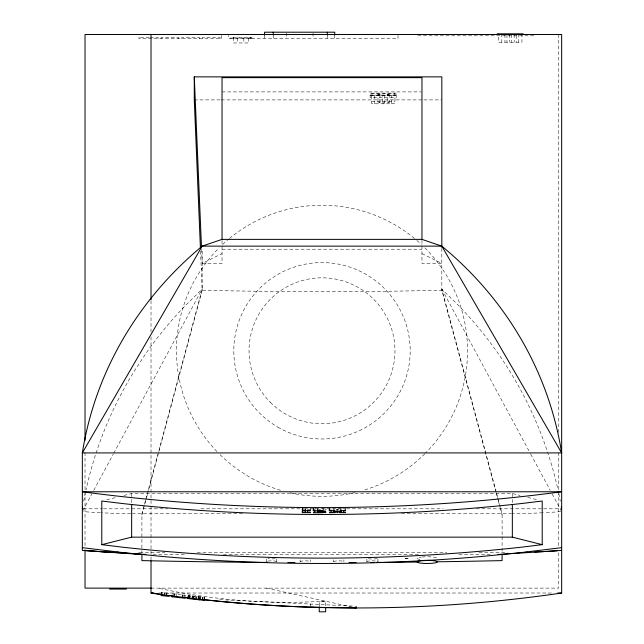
<?xml version="1.0" encoding="UTF-8"?>
<svg xmlns="http://www.w3.org/2000/svg" width="644" height="644" viewBox="0 0 644 644"><rect width="100%" height="100%" fill="white"/><g stroke="black" fill="none" stroke-linecap="round" stroke-linejoin="round"><path stroke-width="0.48" stroke-dasharray="3.22 2.42" d="M310.577 606.358L310.641 604.056L310.553 607.131M356.333 607.96L356.422 606.27L219.274 599.628M161.314 594.026L161.483 592.504L169.517 593.406L169.259 595.684M161.451 594.806L161.708 592.528M161.781 594.847L162.03 592.569M164.051 595.096L164.252 592.818M164.188 595.112L164.437 592.842M166.305 595.354L166.555 593.076M166.393 595.362L166.724 593.092M173.743 596.183L173.977 593.905M174.017 596.215L174.266 593.937M174.105 596.223L174.363 593.953M176.198 596.465L176.456 594.187M182.115 597.125L182.373 594.847M182.461 597.165L182.711 594.887M182.912 597.213L183.17 594.935M184.216 598.131L184.554 595.096M185.182 596.698L185.351 595.185L172.246 593.712M187.984 597.012L188.153 595.499L204.559 597.342L204.301 599.612M188.12 597.028L188.29 595.515M188.33 597.052L188.499 595.539M189.513 597.954L189.771 595.676M189.674 597.97L189.924 595.7M189.787 597.986L190.044 595.708M189.875 597.994L190.133 595.724M191.888 598.992L192.226 595.958M192.178 599.025L192.524 595.99M192.548 599.065L192.886 596.03M193.385 599.153L193.723 596.127M193.619 599.186L193.957 596.151M193.796 599.202L194.134 596.167M195.398 598.614L195.647 596.336M196.066 598.687L196.299 596.408M196.718 598.759L196.967 596.489M198.296 598.944L198.553 596.666M198.457 598.96L198.714 596.682M198.674 598.984L198.932 596.706M199.592 598.316L199.761 596.803M199.825 599.113L200.075 596.835M200.348 596.867L200.091 599.145L200.437 596.875M202.28 599.387L202.538 597.109M202.578 599.419L202.828 597.141M203.907 599.572L204.164 597.294M204.124 599.596L204.381 597.318M145.544 500.211L141.905 513.767L141.905 552.665L165.049 552.624M145.802 499.245L202.176 289.1L186.849 304.081A389.298 384.613 0 0 0 146.124 353.113L134.435 370.847A389.298 384.613 0 0 0 86.014 489.915M141.905 514.959L144.506 505.274M144.763 504.3L146.325 498.496M146.582 497.522L148.402 490.744M148.659 489.778L202.176 290.283L202.176 249.027M82.818 510.66L91.859 493.892M93.758 490.358L113.255 454.165M113.73 453.287L202.176 289.1M201.58 249.405L202.176 263.444L222.035 253.607M339.485 508.832L337.359 509.332L335.178 508.824M106.598 499.808L116.234 497.385M123.938 495.445L131.65 493.513L512.35 493.513L520.054 495.445M305.296 509.412L304.54 509.468M325.107 509.541L326.267 509.235L325.631 508.76M371.403 94.966L374.784 95.489L391.576 95.489L394.957 94.966M391.576 103.797L394.957 103.273L394.957 93.308L371.403 93.308L371.403 103.273L374.784 103.797L391.576 103.797L391.576 95.489M314.892 509.436L315.278 507.955M417.739 35.79L535.478 35.79M149.303 37.473L140.472 37.473L140.472 38.745M150.285 37.473L158.134 37.473L158.134 38.745M222.035 91.899L420.959 91.899M377.948 94.853L379.968 94.853M387.165 94.869L389.177 94.869M370.099 95.046L396.221 95.046M370.099 95.618L396.221 95.618M194.279 99.901L220.232 99.901M221.23 99.901L422.858 99.901M423.857 99.901L441.824 99.901M371.403 101.615L394.957 101.615M377.948 102.187L379.968 102.187M387.165 102.203L389.177 102.203M382.359 102.895L384.379 102.895M222.035 249.212L421.957 249.212M202.176 263.444L222.035 263.444L222.035 239.375M83.35 508.808L102.444 508.808M103.451 508.808L167.754 508.808M200.92 508.808L303.413 508.808M304.411 508.808L341.594 508.808M342.6 508.808L345.611 508.808M346.617 508.808L443.08 508.808M476.238 508.808L542.562 508.808M543.568 508.808L560.65 508.808M317.387 509.452L324.141 509.098L322.064 508.768M242.514 513.767L141.905 513.767A127.915 19.787 0 0 1 132.463 513.727M401.478 513.767L502.095 513.767A127.915 19.787 0 0 0 511.537 513.727M197.241 552.624L446.759 552.624M478.951 552.624L502.095 552.624A127.915 19.787 0 0 0 507.247 552.608M152.974 554.452L185.166 554.452M223.404 554.452L420.596 554.452M458.826 554.452L491.026 554.452M151.018 588.117L558.775 588.117L558.775 551.94M159.052 593.019L552.616 593.019M266.246 588.117L351.487 606.889M307.43 509.412L310.4 509.573M527.766 497.385L537.394 499.808M421.957 253.607L441.824 263.444L421.957 263.444L421.957 239.375M497.675 497.305L441.824 289.1L457.151 304.081A389.298 384.613 0 0 1 557.986 489.915M441.824 289.1L530.27 453.287M530.745 454.165L550.242 490.358M552.141 493.892L561.174 510.66M497.933 498.279L502.095 513.767L502.095 535.792M441.824 248.399L441.824 290.283L495.856 491.71M496.121 492.684L497.933 499.462M498.198 500.428L499.752 506.24M500.018 507.206L502.095 514.959M200.55 251.2L202.176 290.283A833.167 129.935 0 0 0 441.824 290.283M558.775 34.51L558.775 432.382M558.775 452.474L558.775 490.656M558.775 491.662L558.775 546.917M521.946 33.834L521.946 42.246L498.4 42.246L498.4 33.834M518.573 33.834L518.573 42.246M516.174 35.476L516.174 42.246M514.154 34.51L514.154 42.246M512.35 493.513L512.35 498.472M512.35 499.462L512.35 503.431M511.376 34.51L511.376 42.246M509.356 34.51L509.356 42.246M506.965 34.51L506.965 42.246M504.944 34.51L504.944 42.246M502.095 536.685L502.095 552.665M501.781 33.834L501.781 42.246M398.008 35.356L398.008 38.745L228.507 38.745L228.507 35.356M377.964 559.048L377.964 561.713M374.784 95.489L374.784 103.797M366.895 559.048L366.895 561.713M343.888 559.869L343.888 561.649M338.028 509.307L338.028 512.326M337.376 508.768L337.359 512.35M336.699 509.307L336.699 512.326M334.759 35.009L334.759 38.745M333.729 559.869L333.729 561.649M330.944 508.865L330.944 510.877M327.297 35.009L327.297 38.745M325.679 605.779L325.679 601.762L319.239 601.762L319.239 605.779M317.387 508.494L317.387 511.513M314.916 508.873L314.916 510.885M313.032 33.134L313.032 38.745M310.4 508.736L310.4 510.748M310.271 559.869L310.271 561.649M305.296 508.905L305.296 510.917M305.159 508.881L305.159 510.885M300.112 559.869L300.112 561.649M286.306 33.134L286.306 38.745M276.646 558.976L276.646 561.649M273.217 35.009L273.217 38.745M266.487 558.976L266.487 561.649M264.579 35.009L264.579 38.745M251.893 38.745L251.893 37.344L230.874 37.344L230.874 38.745M250.862 37.344L250.862 38.745M250.186 38.745L250.186 38.044L232.009 38.044L232.009 38.745M249.985 37.344L249.985 38.745M248.697 38.044L248.697 42.955L233.345 42.955L233.386 37.344M243.851 38.044L243.851 42.955M237.708 38.044L237.708 42.955M233.458 37.344L233.458 38.745M221.625 35.356L221.625 38.745L138.967 38.745L138.967 35.356M220.119 38.745L220.119 37.473L202.458 37.473L202.458 38.745M199.463 38.745L199.463 37.473L181.793 37.473L181.793 38.745M178.799 38.745L178.799 37.473L161.129 37.473L161.129 38.745M151.018 300.708L151.018 331.91M151.018 336.868L151.018 559.869M131.65 493.513L131.65 498.472M131.65 499.462L131.65 503.431M85.024 452.474L85.024 490.656M85.024 491.662L85.024 546.917M424.911 247.876A145.544 145.544 0 0 1 425.612 452.998M424.911 453.706A145.544 145.544 0 0 1 363.498 490.293M354.844 492.579A145.544 145.544 0 0 1 289.156 492.579M280.502 490.293A145.544 145.544 0 0 1 219.081 453.706M216.996 451.573A145.544 145.544 0 0 1 219.081 247.876M222.663 244.414A145.544 145.544 0 0 1 228.676 239.101M229.449 238.457A145.544 145.544 0 0 1 416.088 239.745M416.853 240.405A145.544 145.544 0 0 1 421.337 244.414M83.696 501.225A389.298 384.613 0 0 1 85.201 493.674M558.799 493.674A389.298 384.613 0 0 1 560.304 501.225M130.748 513.703A127.915 19.787 0 0 1 101.333 512.777M100.359 512.729A127.915 19.787 0 0 1 83.261 511.618M560.739 511.618A127.915 19.787 0 0 1 543.641 512.729M542.659 512.777A127.915 19.787 0 0 1 532.749 513.22L527.71 513.389A127.915 19.787 0 0 1 512.399 513.711M141.905 552.624A127.915 19.787 0 0 1 136.753 552.608M333.906 561.85A5.08 0.789 0 0 1 338.808 560.86A5.08 0.789 0 0 1 343.719 561.85M367.088 561.938A5.53 0.853 0 0 1 369.664 560.972A5.53 0.853 0 0 1 376.346 561.109M300.281 561.85A5.08 0.789 0 0 1 305.192 560.86A5.08 0.789 0 0 1 310.094 561.85M377.223 558.59A5.53 0.853 0 0 1 367.635 558.59M275.157 558.646A5.08 0.789 0 0 1 267.976 558.646M422.118 556.988A10.127 1.57 0 0 1 433.348 557.108A10.127 1.57 0 0 1 436.962 558.751M420.017 559.459A10.127 1.57 0 0 1 421.377 557.068M267.976 561.093A5.08 0.789 0 0 1 274.111 560.964A5.08 0.789 0 0 1 276.477 561.85M325.292 601.126A601.23 601.23 0 0 1 158.094 588.117M405.068 558.259L409.23 558.348L405.068 558.259M396.221 93.122L370.099 93.122L370.099 97.55L396.221 97.55L396.221 93.122M379.968 94.539L377.948 94.539L377.948 102.501L379.968 102.501L379.968 94.539M389.177 94.555L387.165 94.555L387.165 102.517L389.177 102.517L389.177 94.555M384.379 95.256L382.359 95.256L382.359 103.209L384.379 103.209L384.379 95.256M277.902 427.165A88.188 88.188 0 0 0 410.188 350.787A88.188 88.188 0 0 0 277.902 274.416A88.188 88.188 0 0 0 277.902 427.165M270.399 402.387A72.973 72.973 0 0 0 392.486 369.672A72.973 72.973 0 0 0 303.115 280.309A72.973 72.973 0 0 0 270.399 402.387"/><path stroke-width="0.97" d="M161.314 594.026L161.145 595.539L169.171 596.441M161.37 595.563L161.539 594.05M161.692 595.603L161.861 594.082M172.061 596.763L172.238 595.249M172.262 596.787L172.431 595.273M187.951 598.55L188.12 597.028M188.161 598.574L188.33 597.052M199.415 599.838L199.592 598.316M329.293 510.66L331.153 510.925L331.153 512.407L329.511 512.705L335.178 512.592L333.254 512.407L333.254 511.135L337.359 512.35L341.521 511.135L341.521 512.407L339.621 512.584L345.667 512.584L343.63 512.407L343.63 510.917L345.667 510.756L345.264 510.636L340.837 510.652L337.376 511.787L333.922 510.636L329.293 510.66L329.293 508.647M313.314 510.66C316.317 510.434 314.707 512.97 313.515 512.705C313.338 512.833 332.376 512.946 323.682 511.618L325.542 511.167L313.314 510.66L313.314 508.647M302.318 512.592L310.4 512.592L307.43 512.431L307.43 510.917L310.4 510.748L309.329 510.628L302.551 510.66L305.296 510.917L305.296 512.431L302.318 512.592L302.318 508.736M101.784 544.663L131.65 537.152L512.35 537.152L542.216 544.663L542.216 501.024L521.89 503.487A1801.453 1779.766 0 0 1 122.102 503.487L101.784 501.024L101.784 544.663L122.102 547.134A1801.453 1779.766 0 0 0 521.89 547.134L542.216 544.663M561.649 547.658L521.89 552.488L482.034 556.44A1801.453 1779.766 0 0 1 161.966 556.44L122.102 552.488L82.343 547.658M498.07 554.452L557.028 550.749M497.096 33.834L523.218 33.834M200.429 248.198L194.279 99.901L194.279 76.869L441.824 76.869L441.824 247.401M561.649 452.917A409.455 366.38 -16 0 0 441.824 246.137L202.176 246.137L82.343 452.917A409.455 364.746 11.7 0 1 202.176 246.137L222.035 239.375L421.957 239.375L441.824 246.137L561.649 452.917L82.343 452.917L82.343 550.395A127.915 19.787 0 0 0 109.247 551.989M145.93 554.452L91.681 551.071M151.404 588.117L85.024 588.117L85.024 549.936M109.569 589.059L126.474 589.059M154.029 593.019L151.018 593.019L151.018 560.876M557.64 593.019L561.657 593.019L561.657 34.51L85.024 34.51L85.024 440.416M310.553 607.22L356.333 607.96L354.377 607.525M322 607.542C282.45 606.407 242.909 604.048 203.585 599.604M86.972 550.749L141.905 554.452L141.905 560.602A1252.21 193.731 0 0 0 266.793 562.429M185.053 597.576L187.976 597.898M171.908 596.746L185.013 598.22M187.815 598.534L204.22 600.369M161.716 594.452L151.018 593.019A1418.321 1418.321 0 0 0 561.657 593.019M169.493 595.499L172.415 595.885M194.279 76.869L201.492 247.401M512.35 504.421L512.35 537.152M502.095 554.452L502.095 560.602A1252.21 193.731 0 0 1 437.292 561.793M421.957 239.552L421.957 77.658L222.035 77.658L222.035 239.552M345.264 508.623L345.264 510.636M340.837 508.639L340.837 510.652M334.759 35.009L334.759 32.2L264.579 32.2L264.579 35.009M333.922 508.623L333.922 510.636M329.511 508.623L329.511 510.636M327.297 32.2L327.297 35.009M325.679 607.783L325.679 611.8L319.239 611.8L319.239 606.777M313.515 508.615L313.515 510.628M302.873 508.615L302.873 510.628M302.551 508.647L302.551 510.66M273.217 32.2L273.217 35.009M151.018 34.51L151.018 299.758M131.65 504.421L131.65 537.152M82.343 508.808A389.298 384.613 0 0 1 82.665 506.909M561.327 506.909A389.298 384.613 0 0 1 561.649 508.808M561.649 550.395A127.915 19.787 0 0 1 534.745 551.989M527.71 552.238A127.915 19.787 0 0 1 525.182 552.319M418.286 562.043A1252.21 193.731 0 0 1 377.199 562.429M356.132 562.542A1252.21 193.731 0 0 1 349.104 562.566M294.896 562.566A1252.21 193.731 0 0 1 287.868 562.542M377.778 561.938A5.53 0.853 0 0 1 377.223 562.148M373.866 562.542A5.53 0.853 0 0 1 371 562.542M118.818 552.319A127.915 19.787 0 0 1 116.29 552.238M422.118 560.546A10.127 1.57 0 0 1 437.3 561.858A10.127 1.57 0 0 1 422.633 563.307A10.127 1.57 0 0 1 421.377 560.618M267.171 562.043A5.08 0.789 0 0 1 266.664 561.85M323.344 511.175L317.387 511.513L317.387 510.869L323.344 511.175M324.141 512.109L317.387 512.471L317.387 511.755L324.141 512.109M561.649 491.774L82.343 491.774A1801.453 1779.766 0 0 0 561.649 491.774"/></g></svg>
